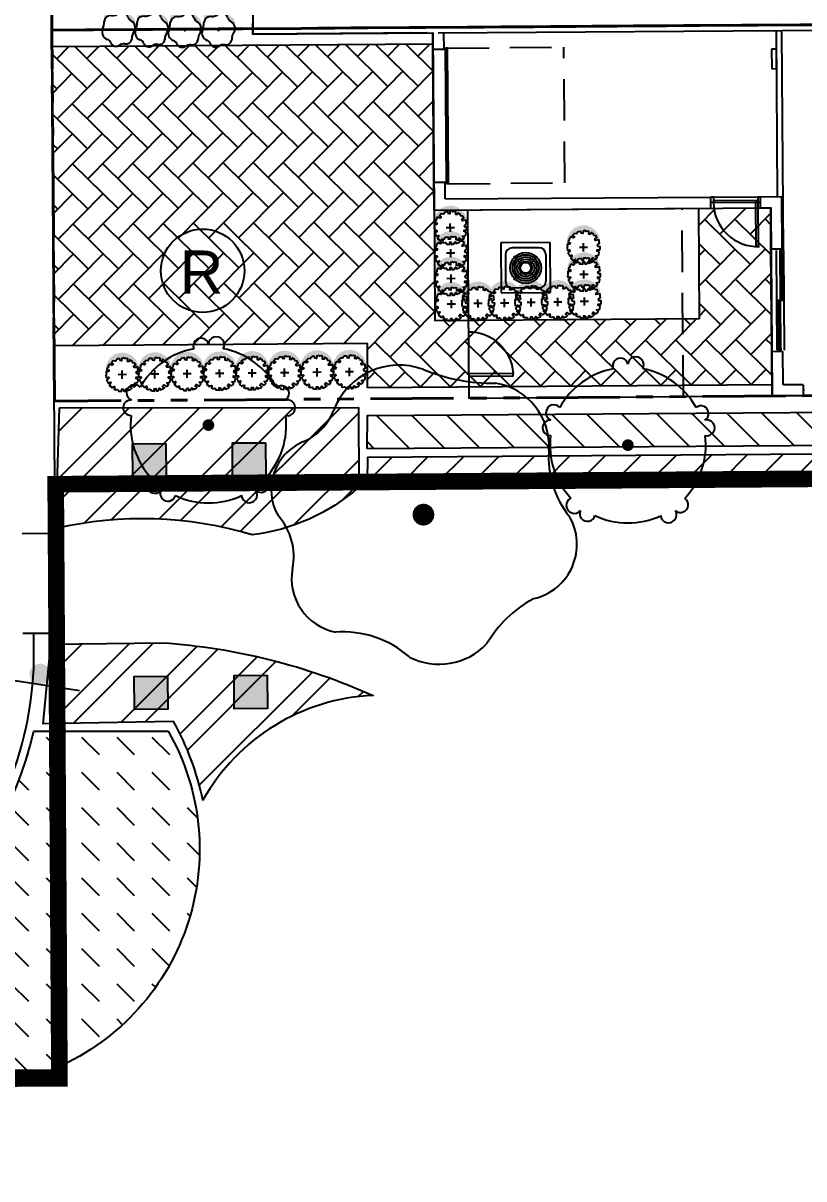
# Model space of a CAD drawing. Header units: feet. Extents: x 919634 to 928945, y 707022 to 708026.
# Drawn here: x 920989.5 to 921036.5, y 707051.3 to 707120.9 of the extents above; entities that cross this region are included whole.
import ezdxf
from ezdxf.enums import TextEntityAlignment as Align

# ---------------------------------------------------------------- set-up
doc = ezdxf.new("R2010")
doc.units = ezdxf.units.FT
doc.header["$LTSCALE"] = 20
doc.header["$MEASUREMENT"] = 0
for name, pattern in [('PHANTOM2', [1.25, 0.625, -0.125, 0.125, -0.125, 0.125, -0.125]), ('Site Plan$0$HIDDEN2', [0.1875, 0.125, -0.0625]), ('Site Plan$0$PHANTOM2', [1.25, 0.625, -0.125, 0.125, -0.125, 0.125, -0.125])]:
    doc.linetypes.add(name, pattern=pattern)
doc.layers.add('-u-site-propline', color=7, linetype='PHANTOM2', true_color=0xd10000)
for name, color, linetype in [('-u-site-xref', 7, 'Continuous'), ('L-002', 15, 'Continuous'), ('LK-TREE-050M', 2, 'Continuous'), ('LK-TREE-TRNK', 32, 'Continuous'), ('LP-PATT-SHAR', 4, 'Continuous'), ('LP-SHAR-BRDR-CONT', 123, 'Continuous'), ('LP-TREE', 15, 'Continuous'), ('Site Plan$0$-u-site-bldg_interior', 252, 'Continuous'), ('Site Plan$0$-u-site-fence', 4, 'Site Plan$0$FENCELINE1'), ('Site Plan$0$A-DOOR-EXT_WINDOWS', 253, 'Continuous'), ('Site Plan$0$A-HVAC-EXT', 253, 'Continuous'), ('Site Plan$0$SP-BLDG-ROOF ABOVE', 4, 'Site Plan$0$HIDDEN2'), ('Site Plan$0$SP-LOT PAVERS', 254, 'Continuous'), ('Site Plan$0$SP-PARKING DESIGNATION', 254, 'Continuous'), ('Site Plan$0$SP-SIGNAGE', 4, 'Continuous'), ('x-RL TH6-LP Block$0$LK-SHRB-035M', 253, 'Continuous'), ('x-RL TH6-LP Block$0$LK-SHRB-TRNK', 253, 'Continuous'), ('x-RL TH6-LP Block$0$LP-SHRB', 253, 'Continuous')]:
    doc.layers.add(name, color=color, linetype=linetype)
for name, color, linetype, lineweight in [('Site Plan$0$SP-CURB', 3, 'Continuous', 25), ('Site Plan$0$SP-LOT LINES', 252, 'Site Plan$0$PHANTOM2', 40), ('Site Plan$0$SP-SIDEWALK', 2, 'Continuous', 25), ('Site Plan$0$SP-TRELLIS', 6, 'Continuous', 25), ('SP-BUILDING-FOOTPRINT', 1, 'Continuous', 25)]:
    doc.layers.add(name, color=color, linetype=linetype, lineweight=lineweight)
doc.layers.add('x-RL TH6-LP Block$0$LK-SHRB-SHAD', color=253, linetype='Continuous', plot=False)
doc.layers.get('-u-site-xref').off()
doc.styles.add('Site Plan$0$ARIAL', font='arial.ttf')
doc.linetypes.add('Site Plan$0$FENCELINE1', pattern='A,0.25,-0.1,[133,ltypeshp.shx,S=0.1,R=0,X=-0.1,Y=0],-0.1,1', length=1.45)

# ---------------------------------------------------------------- blocks, each defined once
blk = doc.blocks.new('Site Plan$0$DR1H902')
for p, q in [((-0.5, 0), (-0.5, 1)), ((-0.5, 1), (-0.45, 1)), ((-0.45, 0), (-0.45, 1)), ((-0.5, 0), (-0.45, 0))]:
    blk.add_line(p, q)
blk.add_arc((-0.5, 0), 1, 0, 91.707)
blk = doc.blocks.new('Site Plan$0$A$C11AE1C12')
at = {"layer": 'Site Plan$0$A-HVAC-EXT'}
for p, q in [((44, 44.5), (0, 44.5)), ((0, 44.5), (0, 0)), ((44, 0), (44, 44.5)), ((4, 34), (4, 10)), ((34, 40), (10, 40)), ((18.6, 25.4), (11.5, 32.5)), ((25.4, 25.4), (32.5, 32.5)), ((40, 34), (40, 10)), ((11.5, 11.5), (18.6, 18.6)), ((32.5, 11.5), (25.4, 18.6)), ((0, 0), (44, 0)), ((34, 4), (10, 4))]:
    blk.add_line(p, q, dxfattribs=at)
for radius in [13.8, 11.8, 9.81, 7.81, 5.81, 4.81]:
    blk.add_circle((22, 22), radius, dxfattribs=at)
for centre, start, end in [((10, 34), 90, 180), ((34, 34), 0, 90), ((10, 10), 180, 270), ((34, 10), 270, 0)]:
    blk.add_arc(centre, 6, start, end, dxfattribs=at)
blk = doc.blocks.new('Site Plan$0$A$C05C92244')
at = {"layer": 'Site Plan$0$A-DOOR-EXT_WINDOWS'}
blk.add_lwpolyline([(32, 32.05), (32, 0.04), (30.4, 0.04), (30.4, 32.05)], close=True, dxfattribs=at)
blk.add_arc((32.08, 32.08), 32.08, 180.05734, 267.00506, dxfattribs=at)
blk = doc.blocks.new('Site Plan')
at = {"layer": 'Site Plan$0$SP-LOT PAVERS'}
h = blk.add_hatch(dxfattribs=at)
h.set_pattern_fill('AR-HBONE', color=256, scale=0.32, angle=-89.58178215)
h.paths.add_polyline_path([(921014.289, 707102.96), (921014.17, 707119.626), (920991.253, 707119.463), (920991.382, 707101.463), (921010.222, 707101.598), (921010.242, 707098.931), (921034.567, 707099.105), (921034.49, 707109.771), (921030.157, 707109.74), (921030.205, 707103.074)])
at = {"layer": 'Site Plan$0$SP-SIGNAGE'}
h = blk.add_hatch(color=256, dxfattribs=at)
edge = h.paths.add_edge_path()
edge.add_arc((920990.532, 707081.696), 0.625, 351.26757, 711.26757)
at = {"layer": 'Site Plan$0$SP-TRELLIS'}
h = blk.add_hatch(color=256, dxfattribs=at)
h.dxf.hatch_style = 1
h.paths.add_polyline_path([(920998.101, 707095.576), (920998.116, 707093.576), (920996.116, 707093.561), (920996.101, 707095.561)])
h = blk.add_hatch(color=256, dxfattribs=at)
h.dxf.hatch_style = 1
h.paths.add_polyline_path([(921004.101, 707095.625), (921004.115, 707093.625), (921002.116, 707093.611), (921002.101, 707095.611)])
h = blk.add_hatch(color=256, dxfattribs=at)
h.dxf.hatch_style = 1
h.paths.add_polyline_path([(920998.201, 707081.576), (920998.215, 707079.576), (920996.215, 707079.562), (920996.201, 707081.562)])
h = blk.add_hatch(color=256, dxfattribs=at)
h.dxf.hatch_style = 1
h.paths.add_polyline_path([(921004.201, 707081.625), (921004.215, 707079.625), (921002.215, 707079.611), (921002.201, 707081.611)])
at = {"layer": 'Site Plan$0$-u-site-bldg_interior'}
for p, q in [((921003.32, 707121.882, 0), (921003.327, 707120.882, 0)), ((921003.332, 707120.215, 0), (921003.327, 707120.882, 0)), ((921014.49, 707120.295, 0), (921067.913, 707120.677, 0)), ((921013.824, 707120.29, 0), (921003.332, 707120.215, 0)), ((921014.172, 707119.293, 0), (921014.165, 707120.293, 0)), ((921014.839, 707119.298, 0), (921014.831, 707120.297, 0)), ((921034.902, 707110.441, 0), (921034.831, 707120.44, 0)), ((921035.259, 707107.193, 0), (921035.165, 707120.359, 0)), ((921014.839, 707119.298, 0), (921014.172, 707119.293, 0)), ((921015.046, 707119.382, 0), (921014.921, 707119.381, 0)), ((921014.98, 707111.215, 0), (921014.921, 707119.381, 0)), ((921015.105, 707111.216, 0), (921015.046, 707119.382, 0)), ((921034.839, 707119.309, 0), (921034.547, 707119.307, 0)), ((921034.547, 707119.307, 0), (921034.556, 707118.141, 0)), ((921034.847, 707118.143, 0), (921034.839, 707119.309, 0)), ((921034.556, 707118.141, 0), (921034.847, 707118.143, 0)), ((921014.896, 707111.298, 0), (921014.229, 707111.293, 0)), ((921014.241, 707109.626, 0), (921014.229, 707111.293, 0)), ((921014.903, 707110.298, 0), (921014.896, 707111.298, 0)), ((921015.105, 707111.216, 0), (921014.98, 707111.215, 0)), ((921014.903, 707110.298, 0), (921030.879, 707110.412, 0)), ((921030.879, 707110.412, 0), (921033.879, 707110.433, 0)), ((921031.046, 707110.413, 0), (921030.879, 707110.412, 0)), ((921030.884, 707109.745, 0), (921030.879, 707110.412, 0)), ((921031.048, 707110.08, 0), (921030.881, 707110.078, 0)), ((921031.046, 707110.413, 0), (921031.048, 707110.08, 0)), ((921031.047, 707110.205, 0), (921033.714, 707110.224, 0)), ((921031.048, 707110.08, 0), (921033.715, 707110.099, 0)), ((921033.713, 707110.432, 0), (921033.879, 707110.433, 0)), ((921033.713, 707110.432, 0), (921033.715, 707110.099, 0)), ((921033.715, 707110.099, 0), (921033.882, 707110.1, 0)), ((921033.879, 707110.433, 0), (921035.152, 707110.442, 0)), ((921033.884, 707109.767, 0), (921033.879, 707110.433, 0)), ((921035.175, 707107.276, 0), (921035.152, 707110.442, 0)), ((921014.241, 707109.626, 0), (921030.884, 707109.745, 0)), ((921033.884, 707109.767, 0), (921034.49, 707109.771, 0)), ((921034.508, 707107.271, 0), (921034.49, 707109.771, 0)), ((921035.175, 707107.276, 0), (921034.508, 707107.271, 0)), ((921034.552, 707101.105, 0), (921034.508, 707107.271, 0)), ((921034.885, 707101.19, 0), (921034.842, 707107.19, 0)), ((921035.093, 707101.317, 0), (921035.051, 707107.192, 0)), ((921035.217, 707104.318, 0), (921035.196, 707107.193, 0)), ((921035.259, 707107.193, 0), (921035.302, 707101.193, 0)), ((921034.948, 707101.188, 0), (921034.927, 707104.066, 0)), ((921035.219, 707101.109, 0), (921034.552, 707101.105, 0)), ((921034.571, 707098.438, 0), (921034.552, 707101.105, 0)), ((921035.233, 707099.109, 0), (921035.219, 707101.109, 0)), ((921036.442, 707099.118, 0), (921035.233, 707099.109, 0)), ((921036.442, 707099.118, 0), (921036.447, 707098.451, 0)), ((921036.447, 707098.451, 0), (921034.571, 707098.438, 0)), ((921036.528, 707098.789, 0), (921036.445, 707098.788, 0)), ((921036.447, 707098.451, 0), (921040.947, 707098.484, 0))]:
    blk.add_line(p, q, dxfattribs=at)
at = {"layer": 'Site Plan$0$-u-site-bldg_interior', "elevation": 0}
for points in [[(921035.197, 707107.068), (921035.196, 707107.193), (921035.051, 707107.192), (921035.051, 707107.067)], [(921035.103, 707107.109), (921035.123, 707104.275), (921035.165, 707104.276), (921035.145, 707107.109)], [(921035.073, 707104.067), (921035.072, 707104.192), (921034.926, 707104.191), (921034.927, 707104.066)], [(921034.979, 707104.108), (921034.999, 707101.274), (921035.041, 707101.275), (921035.021, 707104.108)], [(921035.217, 707104.318), (921035.218, 707104.193), (921035.072, 707104.192), (921035.071, 707104.317)], [(921035.093, 707101.317), (921035.093, 707101.192), (921034.948, 707101.191), (921034.947, 707101.316)]]:
    blk.add_lwpolyline(points, close=True, dxfattribs=at)
at = {"layer": 'Site Plan$0$-u-site-fence', "ltscale": 0.15, "elevation": 0}
blk.add_lwpolyline([(921016.241, 707109.641), (921016.322, 707098.308), (921034.571, 707098.438)], dxfattribs=at)
at = {"layer": 'Site Plan$0$SP-BLDG-ROOF ABOVE'}
for p, q in [((921015.046, 707119.382, 0), (921022.046, 707119.432, 0)), ((921022.104, 707111.266, 0), (921022.046, 707119.432, 0)), ((921015.105, 707111.216, 0), (921022.104, 707111.266, 0)), ((921029.238, 707098.4, 0), (921029.157, 707109.733, 0))]:
    blk.add_line(p, q, dxfattribs=at)
at = {"layer": 'Site Plan$0$SP-CURB'}
for p, q in [((920991.445, 707090.176), (920988.258, 707538.193)), ((920989.446, 707090.162), (920991.445, 707090.176)), ((920991.488, 707084.176), (920991.445, 707090.176)), ((920989.488, 707084.151), (920991.488, 707084.165)), ((920990.166, 707083.04), (920990.158, 707084.168)), ((920990.166, 707083.046), (920990.158, 707084.156))]:
    blk.add_line(p, q, dxfattribs=at)
blk.add_arc((920969.497, 707082.899), 20.67, 270.35915, 0.40762, dxfattribs=at)
at = {"layer": 'Site Plan$0$SP-LOT LINES', "ltscale": 0.4, "elevation": 0}
for points in [[(921085.087, 707143.134), (921085.244, 707121.134), (920991.246, 707120.462), (920991.089, 707142.462)], [(921085.244, 707121.134), (921085.403, 707098.801), (920991.406, 707098.13), (920991.246, 707120.462)]]:
    blk.add_lwpolyline(points, close=True, dxfattribs=at)
at = {"layer": 'Site Plan$0$SP-PARKING DESIGNATION'}
blk.add_circle((921000.311, 707105.976), 2.511, dxfattribs=at)
at = {"layer": 'Site Plan$0$SP-SIDEWALK'}
for p, q in [((921014.233, 707110.793, 0), (921014.168, 707119.793, 0)), ((921014.17, 707119.626, 0), (920991.253, 707119.462, 0)), ((920991.253, 707119.462, 0), (920991.381, 707101.629, 0)), ((921014.229, 707111.293, 0), (921014.172, 707119.293, 0)), ((921014.233, 707110.793, 0), (921014.289, 707102.96, 0)), ((921030.205, 707103.074, 0), (921030.157, 707109.74, 0)), ((921030.205, 707103.074, 0), (921014.289, 707102.96, 0)), ((921010.222, 707101.595, 0), (920991.382, 707101.463, 0)), ((921010.242, 707098.931, 0), (921010.222, 707101.595, 0)), ((921034.567, 707099.105, 0), (921010.242, 707098.931, 0))]:
    blk.add_line(p, q, dxfattribs=at)
at = {"layer": 'Site Plan$0$SP-SIGNAGE'}
blk.add_line((920992.906, 707080.699), (920987.969, 707081.458), dxfattribs=at)
at = {"layer": 'Site Plan$0$SP-TRELLIS', "elevation": 0}
for points in [[(920998.101, 707095.576), (920998.116, 707093.576), (920996.116, 707093.561), (920996.101, 707095.561)], [(921004.101, 707095.625), (921004.115, 707093.625), (921002.116, 707093.611), (921002.101, 707095.611)], [(920998.201, 707081.576), (920998.215, 707079.576), (920996.215, 707079.562), (920996.201, 707081.562)], [(921004.201, 707081.625), (921004.215, 707079.625), (921002.215, 707079.611), (921002.201, 707081.611)]]:
    blk.add_lwpolyline(points, close=True, dxfattribs=at)
at = {"layer": 'Site Plan$0$-u-site-bldg_interior', "extrusion": (0, 0, -1), "xscale": -2.666990255305789, "yscale": 2.666990255305789, "zscale": -7.111974014148773, "rotation": 179.5905555558698}
blk.add_blockref('Site Plan$0$DR1H902', (-921032.382, 707110.089, 0), dxfattribs=at)
at = {"layer": 'Site Plan$0$-u-site-fence', "xscale": -0.08333333333333334, "yscale": 0.08333333333333334, "zscale": 0.08333333333333333, "rotation": 90.40944444413007}
blk.add_blockref('Site Plan$0$A$C05C92244', (921018.973, 707102.327, 0), dxfattribs=at)
at = {"layer": 'Site Plan$0$A-HVAC-EXT', "extrusion": (0, 0, -1), "xscale": -0.06735359270068553, "yscale": 0.06735359270068553, "zscale": -0.06735359270068553, "rotation": 359.5905555558699}
blk.add_blockref('Site Plan$0$A$C11AE1C12', (-921018.277, 707104.655, 0), dxfattribs=at)
at = {"layer": 'Site Plan$0$SP-PARKING DESIGNATION', "style": 'Site Plan$0$ARIAL'}
blk.add_text('R', height=2.6, dxfattribs=at).set_placement((921000.243, 707104.597, 0), align=Align.CENTER)
blk = doc.blocks.new('x-RL TH6-LP Block$0$SHRUB-LRG-241')
at = {"layer": 'x-RL TH6-LP Block$0$LK-SHRB-SHAD'}
blk.add_hatch(color=256, dxfattribs=at).paths.add_polyline_path([(0.079, 0.498), (0.186, 0.506), (0.301, 0.491), (0.399, 0.446), (0.521, 0.367), (0.616, 0.243), (0.662, 0.107), (0.677, -0.052), (0.629, -0.217), (0.545, -0.339), (0.429, -0.437), (0.329, -0.482), (0.208, -0.508), (0.129, -0.51), (0.06, -0.5), (0.151, -0.489), (0.16, -0.467), (0.238, -0.458), (0.251, -0.432), (0.242, -0.402), (0.258, -0.404), (0.292, -0.419), (0.327, -0.395), (0.364, -0.354), (0.382, -0.321), (0.423, -0.278), (0.434, -0.256), (0.466, -0.245), (0.458, -0.215), (0.432, -0.198), (0.436, -0.187), (0.488, -0.174), (0.497, -0.141), (0.492, -0.078), (0.516, -0.052), (0.506, -0.017), (0.506, 0.026), (0.464, 0.026), (0.464, 0.046), (0.51, 0.063), (0.486, 0.148), (0.473, 0.237), (0.445, 0.239), (0.416, 0.293), (0.384, 0.3), (0.36, 0.369), (0.325, 0.35), (0.316, 0.361), (0.329, 0.391), (0.273, 0.433), (0.223, 0.437), (0.197, 0.463), (0.162, 0.476), (0.134, 0.437), (0.121, 0.452), (0.129, 0.498)])
at = {"layer": 'x-RL TH6-LP Block$0$LK-SHRB-035M'}
blk.add_lwpolyline([(-0.025, 0.499), (-0.082, 0.489), (-0.082, 0.489), (-0.082, 0.489), (-0.074, 0.425), (-0.099, 0.408), (-0.154, 0.47), (-0.187, 0.47), (-0.216, 0.442), (-0.26, 0.429), (-0.231, 0.359), (-0.26, 0.356), (-0.314, 0.393), (-0.345, 0.383), (-0.352, 0.354), (-0.387, 0.332), (-0.395, 0.31), (-0.38, 0.288), (-0.363, 0.251), (-0.403, 0.236), (-0.439, 0.253), (-0.461, 0.205), (-0.456, 0.156), (-0.461, 0.129), (-0.5, 0.121), (-0.503, 0.085), (-0.513, 0.024), (-0.442, 0.019), (-0.439, -0.025), (-0.478, -0.033), (-0.509, -0.047), (-0.503, -0.087), (-0.429, -0.14), (-0.481, -0.172), (-0.461, -0.211), (-0.449, -0.258), (-0.412, -0.292), (-0.371, -0.236), (-0.324, -0.27), (-0.366, -0.331), (-0.371, -0.368), (-0.351, -0.388), (-0.307, -0.417), (-0.26, -0.368), (-0.243, -0.459), (-0.221, -0.473), (-0.158, -0.481), (-0.136, -0.466), (-0.123, -0.42), (-0.079, -0.42), (-0.082, -0.498), (-0.042, -0.508), (0.014, -0.51), (0.019, -0.454), (0.07, -0.429), (0.122, -0.495), (0.161, -0.481), (0.207, -0.481), (0.232, -0.473), (0.22, -0.415), (0.212, -0.366), (0.247, -0.349), (0.3, -0.412), (0.319, -0.399), (0.352, -0.388), (0.364, -0.319), (0.408, -0.307), (0.42, -0.266), (0.453, -0.248), (0.438, -0.229), (0.401, -0.209), (0.406, -0.167), (0.483, -0.171), (0.499, -0.128), (0.49, -0.077), (0.512, -0.053), (0.501, -0.025), (0.494, 0.009), (0.425, 0.016), (0.433, 0.063), (0.487, 0.075), (0.481, 0.146), (0.46, 0.188), (0.418, 0.205), (0.423, 0.273), (0.369, 0.33), (0.322, 0.276), (0.322, 0.276), (0.291, 0.315), (0.291, 0.315), (0.321, 0.389), (0.299, 0.413), (0.255, 0.433), (0.22, 0.435), (0.203, 0.457), (0.166, 0.469), (0.139, 0.403), (0.097, 0.42), (0.095, 0.494), (0.078, 0.497), (0.041, 0.488), (0.003, 0.497)], close=True, dxfattribs=at)
at = {"layer": 'x-RL TH6-LP Block$0$LK-SHRB-TRNK'}
for p, q in [((-0.125, 0), (0.125, 0)), ((0, -0.125), (0, 0.125))]:
    blk.add_line(p, q, dxfattribs=at)
blk = doc.blocks.new('x-RL TH6-LP Block$0$SHRUB-LRG-003')
at = {"layer": 'x-RL TH6-LP Block$0$LK-SHRB-SHAD'}
blk.add_hatch(color=256, dxfattribs=at).paths.add_polyline_path([(0.582, 0.329), (0.547, 0.38), (0.489, 0.43), (0.401, 0.452), (0.321, 0.454), (0.286, 0.459), (0.256, 0.469), (0.249, 0.472), (0.189, 0.487), (0.159, 0.507), (0.119, 0.512), (0.102, 0.514), (0.072, 0.514), (0.007, 0.502), (0.083, 0.473, 0.064865), (0.248, 0.453, -0.006063), (0.253, 0.452), (0.256, 0.452), (0.259, 0.451, -0.129877), (0.359, 0.401), (0.368, 0.395), (0.413, 0.343), (0.418, 0.317, -0.111102), (0.432, 0.222, 0.003609), (0.432, 0.217), (0.442, 0.112, 0.012019), (0.446, 0.097), (0.483, 0.029), (0.497, 0.001, 0.007064), (0.503, -0.006, -0.048801), (0.518, -0.04), (0.525, -0.053), (0.525, -0.065, -0.097938), (0.525, -0.14), (0.525, -0.158), (0.516, -0.172, -0.107658), (0.471, -0.24), (0.458, -0.26), (0.371, -0.292), (0.269, -0.367), (0.214, -0.451), (0.144, -0.501), (0.186, -0.511), (0.259, -0.506), (0.345, -0.476), (0.411, -0.404), (0.5, -0.312), (0.607, -0.262), (0.662, -0.202), (0.685, -0.106), (0.672, -0.018), (0.627, 0.061), (0.605, 0.166), (0.597, 0.263)])
at = {"layer": 'x-RL TH6-LP Block$0$LK-SHRB-035M'}
for centre, radius, start, end in [((-0.487, 0.427), 0.191, 291.9961, 339.2866), ((-0.084, 0.274), 0.241, 69.6603, 159.1137), ((0.242, 1.096), 0.643, 247.9485, 270.591), ((0.214, 0.237), 0.219, 356.1089, 80.9259), ((-0.344, 0.086), 0.18, 113.509, 209.6004), ((0.747, 0.194), 0.316, 175.0254, 219.3558), ((-0.658, -0.144), 0.211, 348.5774, 41.8886), ((-0.265, -0.22), 0.189, 169.6437, 258.5101), ((0.586, -0.664), 0.429, 119.013, 149.3179), ((0.337, -0.102), 0.192, 283.2701, 30.1865), ((-0.277, -0.749), 0.345, 48.5313, 94.3414), ((0.054, -0.29), 0.225, 242.861, 316.3019)]:
    blk.add_arc(centre, radius, start, end, dxfattribs=at)
at = {"layer": 'x-RL TH6-LP Block$0$LK-SHRB-TRNK', "const_width": 0.0375}
blk.add_lwpolyline([(-0.019, 0, 1), (0.019, 0, 1)], format="xyb", close=True, dxfattribs=at)
blk = doc.blocks.new('x-RL TH6-LP Block', base_point=(1241.699, -21.829))
at = {"layer": 'x-RL TH6-LP Block$0$LP-SHRB'}
for name, p, xscale, yscale, zscale in [('x-RL TH6-LP Block$0$SHRUB-LRG-241', (1243.264, 68.089), 1.966899649314303, 1.966899649314303, 2.185089498506832), ('x-RL TH6-LP Block$0$SHRUB-LRG-003', (1264.049, 68.152), 1.941173180313067, 1.941173180313067, 1.941173180313067), ('x-RL TH6-LP Block$0$SHRUB-LRG-241', (1243.273, 66.135), 1.966899649314303, 1.966899649314303, 1.966899649314303), ('x-RL TH6-LP Block$0$SHRUB-LRG-003', (1264.003, 66.165), 1.941173180313067, 1.941173180313067, 1.941173180313067), ('x-RL TH6-LP Block$0$SHRUB-LRG-241', (1243.283, 64.182), 1.966899649314303, 1.966899649314303, 1.966899649314303), ('x-RL TH6-LP Block$0$SHRUB-LRG-003', (1263.958, 64.178), 1.941173180313067, 1.941173180313067, 2.426466475391333), ('x-RL TH6-LP Block$0$SHRUB-LRG-241', (1243.292, 62.229), 1.966899649314303, 1.966899649314303, 1.966899649314303), ('x-RL TH6-LP Block$0$SHRUB-LRG-003', (1263.952, 62.148), 1.941173180313067, 1.941173180313067, 2.426466475391333), ('x-RL TH6-LP Block$0$SHRUB-LRG-241', (1243.302, 60.276), 1.966899649314303, 1.966899649314303, 1.966899649314303), ('x-RL TH6-LP Block$0$SHRUB-LRG-241', (1243.312, 58.322), 1.966899649314303, 1.966899649314303, 1.966899649314303), ('x-RL TH6-LP Block$0$SHRUB-LRG-241', (1243.321, 56.369), 1.966899649314303, 1.966899649314303, 1.966899649314303), ('x-RL TH6-LP Block$0$SHRUB-LRG-241', (1243.331, 54.416), 1.966899649314303, 1.966899649314303, 1.966899649314303), ('x-RL TH6-LP Block$0$SHRUB-LRG-241', (1247.371, 48.258), 1.966899649314303, 1.966899649314303, 1.966899649314303), ('x-RL TH6-LP Block$0$SHRUB-LRG-241', (1248.903, 48.268), 1.966899649314303, 1.966899649314303, 1.966899649314303), ('x-RL TH6-LP Block$0$SHRUB-LRG-241', (1250.436, 48.278), 1.966899649314303, 1.966899649314303, 1.966899649314303), ('x-RL TH6-LP Block$0$SHRUB-LRG-241', (1251.968, 48.289), 1.966899649314303, 1.966899649314303, 2.185089498506832), ('x-RL TH6-LP Block$0$SHRUB-LRG-241', (1247.39, 46.657), 1.966899649314303, 1.966899649314303, 1.966899649314303), ('x-RL TH6-LP Block$0$SHRUB-LRG-241', (1247.41, 45.057), 1.966899649314303, 1.966899649314303, 1.966899649314303), ('x-RL TH6-LP Block$0$SHRUB-LRG-241', (1247.429, 43.456), 1.966899649314303, 1.966899649314303, 1.966899649314303), ('x-RL TH6-LP Block$0$SHRUB-LRG-241', (1247.448, 41.856), 1.966899649314303, 1.966899649314303, 1.966899649314303), ('x-RL TH6-LP Block$0$SHRUB-LRG-241', (1247.468, 40.255), 1.966899649314303, 1.966899649314303, 1.966899649314303), ('x-RL TH6-LP Block$0$SHRUB-LRG-241', (1249.098, 40.271), 1.966899649314303, 1.966899649314303, 1.966899649314303), ('x-RL TH6-LP Block$0$SHRUB-LRG-241', (1250.728, 40.288), 1.966899649314303, 1.966899649314303, 1.966899649314303)]:
    blk.add_blockref(name, p, dxfattribs=dict(at, xscale=xscale, yscale=yscale, zscale=zscale))
blk = doc.blocks.new('TREE-SIMP-005')
at = {"layer": 'LK-TREE-050M'}
for centre, radius, start, end in [((-0.0838, 0.274), 0.241, 69.6603, 159.1137), ((0.2415, 1.0962), 0.6433, 247.9485, 270.591), ((0.2136, 0.2365), 0.2192, 356.1089, 80.9259), ((-0.4875, 0.4275), 0.1909, 291.9961, 339.2866), ((-0.3443, 0.0855), 0.1799, 113.509, 209.6004), ((0.7466, 0.1943), 0.3156, 175.0254, 219.3558), ((-0.6576, -0.1441), 0.2109, 348.5774, 41.8886), ((0.3365, -0.1024), 0.1921, 283.2701, 30.1865), ((-0.265, -0.2198), 0.189, 169.6437, 258.5101), ((0.5862, -0.6645), 0.4289, 119.013, 149.3179), ((-0.2766, -0.7487), 0.3447, 48.5313, 94.3414), ((0.0544, -0.29), 0.2253, 242.861, 316.3019)]:
    blk.add_arc(centre, radius, start, end, dxfattribs=at)
at = {"layer": 'LK-TREE-TRNK', "const_width": 0.0375}
blk.add_lwpolyline([(-0.0188, 0, 1), (0.0187, 0, 1)], format="xyb", close=True, dxfattribs=at)
blk = doc.blocks.new('TREE-SIMP-021')
at = {"layer": 'LK-TREE-050M'}
for centre, radius, start, end in [((-0.048, 0.5086), 0.0494, 12.37444, 201.26184), ((0.0512, 0.516), 0.051, 330.35244, 176.41774), ((-0.0038, 0.0031), 0.4952, 100.5016, 151.0925), ((0, 0), 0.5, 28.85191, 78.98973), ((-0.475, 0.2081), 0.051, 42.43332, 248.41774), ((0.4689, 0.2028), 0.0494, 300.37444, 129.26184), ((-0.4986, 0.1115), 0.0494, 84.37444, 273.26184), ((0.5066, 0.1108), 0.051, 258.35244, 104.41774), ((0, 0), 0.5, 172.85191, 222.98973), ((0, 0), 0.5, 316.85191, 6.98973), ((-0.3447, -0.3874), 0.051, 114.35244, 320.41774), ((0.3378, -0.3833), 0.0494, 228.37444, 57.26184), ((-0.2601, -0.4397), 0.0494, 156.37444, 345.26184), ((0.2619, -0.4475), 0.051, 183.854, 32.41774), ((0, 0), 0.5, 244.85191, 294.98973)]:
    blk.add_arc(centre, radius, start, end, dxfattribs=at)
at = {"layer": 'LK-TREE-TRNK', "const_width": 0.0375}
blk.add_lwpolyline([(-0.0188, 0, 1), (0.0187, 0, 1)], format="xyb", close=True, dxfattribs=at)

msp = doc.modelspace()

# ---------------------------------------------------------------- block references
at = {"layer": '-u-site-xref'}
msp.add_blockref('Site Plan', (0, 0), dxfattribs=at)

# ---------------------------------------------------------------- next in the draw order: hatches: boundary and pattern name
at = {"layer": 'LP-PATT-SHAR'}
h = msp.add_hatch(dxfattribs=at)
h.set_pattern_fill('ANSI32', color=256, scale=8)
h.set_pattern_definition([(45, (921068.496, 707093.9717), (-2.12132, 2.12132), []), (45, (921069.9103, 707093.9717), (-2.12132, 2.12132), [])])
edge = h.paths.add_edge_path()
edge.add_line((920991.696, 707097.726), (921009.698, 707097.738))
edge.add_line((921009.698, 707097.738), (921009.709, 707092.946))
edge.add_arc((921001.827, 707101.968), 11.98, 277.05322, 311.14007, ccw=False)
edge.add_arc((920996.674, 707067.981), 23.069, 73.31318, 102.98788)
edge.add_line((920991.49, 707090.46), (920991.696, 707097.726))
h = msp.add_hatch(dxfattribs=at)
h.set_pattern_fill('ANSI31', color=256, scale=12, angle=90)
h.set_pattern_definition([(135, (921008.0364, 707095.7503), (-1.06066, -1.06066), [])])
h.paths.add_polyline_path([(921010.221, 707095.264), (921010.239, 707097.264), (921066.744, 707097.668), (921066.78, 707095.668)])
h = msp.add_hatch(dxfattribs=at)
h.set_pattern_fill('ANSI31', color=256, scale=12)
h.set_pattern_definition([(45, (921010.2355, 707093.2641), (-1.06066, 1.06066), [])])
h.paths.add_polyline_path([(921010.235, 707093.264), (921010.249, 707094.764), (921066.767, 707095.168), (921066.795, 707093.668)])
h = msp.add_hatch(dxfattribs=at)
h.set_pattern_fill('ANSI32', color=256, scale=8)
h.set_pattern_definition([(45, (920990.7135, 707074.1015), (-2.1213, 2.1213), []), (45, (920992.1277, 707074.1015), (-2.1213, 2.1213), [])])
edge = h.paths.add_edge_path()
edge.add_line((920991.189, 707083.495), (920997.902, 707083.586))
edge.add_arc((920995.332, 707046.499), 37.175, 65.80476, 86.03598, ccw=False)
edge.add_arc((921011.092, 707068.095), 12.325, 92.4347, 150.83347)
edge.add_arc((920984.134, 707070.757), 16.536, 11.66776, 29.27277)
edge.add_line((920998.559, 707078.843), (920990.714, 707078.698))
edge.add_line((920990.714, 707078.698), (920991.189, 707083.495))
h = msp.add_hatch(dxfattribs=at)
h.set_pattern_fill('DASH', color=256, scale=12, angle=135)
h.set_pattern_definition([(135, (920970.7644, 707057.7359), (-2.12132, 2e-16), [1.5, -1.5])])
edge = h.paths.add_edge_path()
edge.add_arc((920985.79, 707071.147), 14.34, -67.86006, 29.73499, ccw=False)
edge.add_line((920991.194, 707057.864), (920970.79, 707057.736))
edge.add_line((920970.79, 707057.736), (920970.764, 707061.767))
edge.add_arc((920969.493, 707082.906), 21.178, 273.44151, 347.32033)
edge.add_line((920990.155, 707078.258), (920998.242, 707078.259))

# ---------------------------------------------------------------- next in the draw order: linework, layer by layer
at = {"layer": '-u-site-propline', "const_width": 1}
msp.add_lwpolyline([(920947, 707545.92), (920946.201, 707600.835), (920548.473, 707598.249), (920114.576, 707595.417), (920115.105, 707522.895), (920102.967, 707404.748), (920105.543, 707051.813), (920991.697, 707057.367), (920991.473, 707093.125), (921085.439, 707093.799), (921082.202, 707546.78)], close=True, dxfattribs=at)
at = {"layer": 'L-002'}
msp.add_lwpolyline([(921010.235, 707093.264), (921010.249, 707094.764), (921066.767, 707095.168), (921066.795, 707093.668)], close=True, dxfattribs=at)
at = {"layer": 'LP-SHAR-BRDR-CONT'}
for points in [[(920991.696, 707097.726), (921009.698, 707097.738), (921009.709, 707092.946, -0.149838), (921003.298, 707090.079, 0.130209), (920991.49, 707090.46)], [(920991.189, 707083.495), (920997.902, 707083.586, -0.088505), (921010.568, 707080.409, 0.260475), (921000.329, 707074.101, 0.076968), (920998.559, 707078.843), (920990.714, 707078.698)], [(920998.242, 707078.259, -0.453594), (920991.194, 707057.864), (920991.194, 707057.864), (920991.194, 707057.864), (920970.79, 707057.736), (920970.764, 707061.767, 0.334007), (920990.155, 707078.258)]]:
    msp.add_lwpolyline(points, format="xyb", close=True, dxfattribs=at)
at = {"layer": 'LP-SHAR-BRDR-CONT', "elevation": 0}
msp.add_lwpolyline([(921010.221, 707095.264), (921010.239, 707097.264), (921066.744, 707097.668), (921066.78, 707095.668)], close=True, dxfattribs=at)
at = {"layer": 'SP-BUILDING-FOOTPRINT', "elevation": 0}
msp.add_lwpolyline([(921003.251, 707131.548), (921003.332, 707120.215), (921014.165, 707120.293), (921014.241, 707109.626), (921034.49, 707109.771), (921034.571, 707098.438), (921066.737, 707098.668), (921066.737, 707098.668), (921072.737, 707098.711), (921072.668, 707108.377), (921068.668, 707108.349), (921068.575, 707121.348)], dxfattribs=at)

# ---------------------------------------------------------------- next in the draw order: block references
at = {"layer": '-u-site-xref', "rotation": 90.41058567531952}
msp.add_blockref('x-RL TH6-LP Block', (921085.406, 707098.801, 0), dxfattribs=at)
at = {"layer": 'LP-TREE', "zscale": 15.03416260495856}
for name, p, xscale, yscale in [('TREE-SIMP-021', (921000.662, 707096.687), 9.371629607353729, 9.371629607353729), ('TREE-SIMP-005', (921013.598, 707091.295), 17.4705586228176, 17.4705586228176), ('TREE-SIMP-021', (921025.899, 707095.48), 9.371629607353729, 9.371629607353729)]:
    msp.add_blockref(name, p, dxfattribs=dict(at, xscale=xscale, yscale=yscale))

doc.saveas('drawing.dxf')
